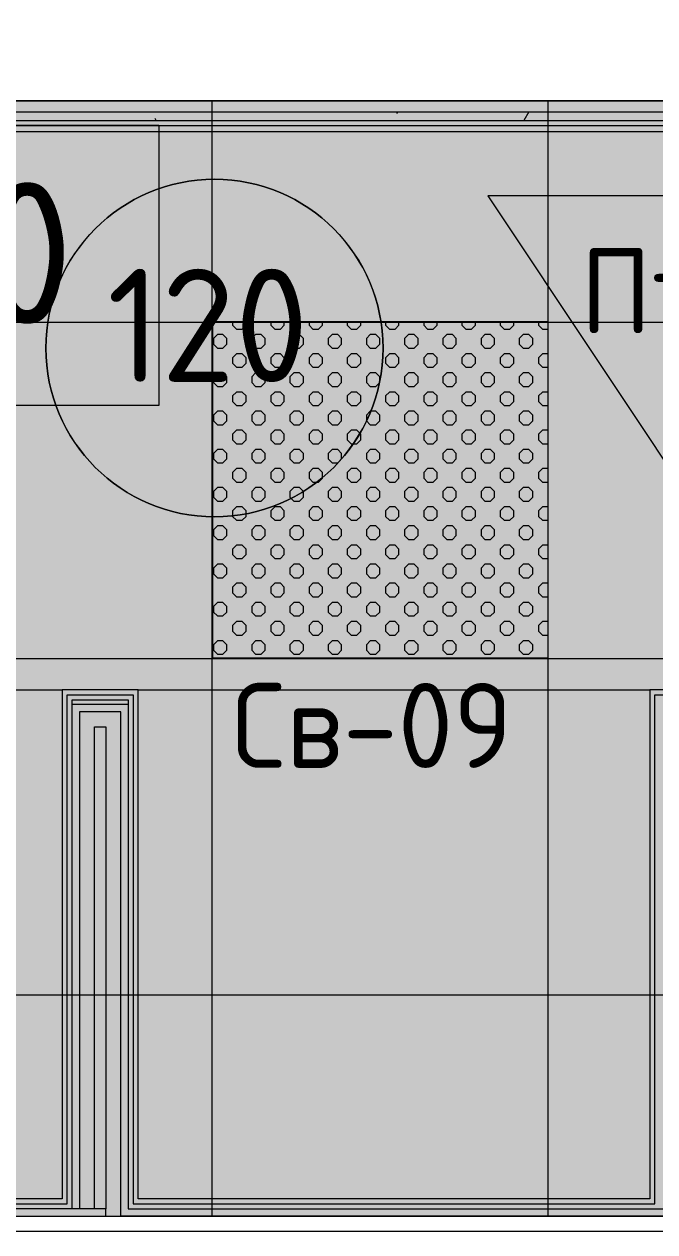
# Model space of a CAD drawing. Header units: millimetres. Extents: x -13069 to 207500, y -71366 to 56785.
# Drawn here: x 141057 to 142184, y 17334 to 19489 of the extents above; entities that cross this region are included whole.
import ezdxf

# ---------------------------------------------------------------- set-up
doc = ezdxf.new("R2010")
doc.units = ezdxf.units.MM
for name, color, linetype, true_color in [('PDF _зоны-номер помещения', 7, 'Continuous', 0xffffff), ('PDF _Ригели', 7, 'Continuous', 0x959595), ('PDF _светильники', 7, 'Continuous', 0xffffff)]:
    doc.layers.add(name, color=color, linetype=linetype, true_color=true_color)
for name, color, linetype in [('PDF _Подложка без мебели', 7, 'Continuous'), ('PDF _Потолки - марка', 7, 'Continuous'), ('PDF _Текст', 7, 'Continuous')]:
    doc.layers.add(name, color=color, linetype=linetype)
doc.layers.add('PDF _Потолки', color=7, linetype='Continuous', lineweight=5, true_color=0x535353)
doc.styles.add('PDF GOST Common', font='GOST_Common.ttf')

msp = doc.modelspace()

# ---------------------------------------------------------------- linework, layer by layer
at = {"layer": 'PDF _зоны-номер помещения', "color": 7, "lineweight": 13}
msp.add_lwpolyline([(141396.824, 19212.744, 0.41409264), (141095.622, 18911.541, 0.41409482), (141396.824, 18610.342, 0.41409148), (141698.02, 18911.541, 0.41408929)], format="xyb", close=True, dxfattribs=at)
at = {"layer": 'PDF _зоны-номер помещения', "color": 7, "lineweight": 0}
msp.add_circle((141396.837, 18911.504), 301.184, dxfattribs=at)
at = {"layer": 'PDF _Подложка без мебели', "lineweight": 18}
for points in [[(135486.622, 22410.943), (135410.621, 22410.943), (135486.622, 22410.943), (135486.622, 22470.941), (135410.621, 22470.941), (135486.622, 22470.941), (135486.622, 22410.943), (135486.622, 22080.941), (136789.421, 22080.941), (136789.421, 19352.841), (149722.02, 19352.841), (149722.02, 22147.842), (149690.422, 22147.842), (149690.519, 22119.644), (149838.92, 22119.644)], [(136789.421, 19352.841), (136789.421, 19332.842), (143299.522, 19332.842)], [(140089.72, 19332.842), (140089.72, 19297.842), (143282.023, 19297.842), (143282.023, 19332.842)], [(141723.521, 19332.842), (141721.824, 19329.943)], [(141958.122, 19332.842), (141949.424, 19317.843)], [(140085.722, 17384.341), (140089.72, 17384.341), (141133.525, 17384.341), (141133.525, 18292.843), (141251.524, 18292.843), (141251.524, 17384.341), (142183.525, 17384.341), (142183.525, 18292.843), (142301.524, 18292.843), (142301.524, 17384.341), (143282.023, 17384.341), (143284.52, 17384.341), (143299.522, 17384.341), (143299.522, 19315.341), (143284.52, 19315.341), (143272.52, 19315.341), (143272.52, 17384.341)], [(140089.72, 19317.843), (143282.023, 19317.843)], [(141292.82, 19317.843), (141291.02, 19320.941)], [(140089.72, 19308.843), (143282.023, 19308.843)], [(140085.722, 16467.843), (140085.722, 17225.341), (140085.722, 17384.341), (140085.722, 18282.842), (140085.722, 18301.843), (141124.522, 18301.843), (141124.522, 17393.344), (140089.72, 17393.344), (140089.72, 18282.842)], [(143282.023, 17375.341), (143282.023, 17393.344), (142310.52, 17393.344), (142310.52, 18301.843), (142174.522, 18301.843), (142174.522, 17393.344), (141260.52, 17393.344), (141260.52, 18301.843), (141124.522, 18301.843)], [(141260.52, 18301.843), (142174.522, 18301.843)], [(141142.521, 17375.341), (141142.521, 18283.843), (141242.521, 18283.843), (141242.521, 17375.341), (142252.525, 17375.341)], [(141242.521, 18275.341), (141142.521, 18275.341)], [(142232.524, 17375.341), (142232.524, 18243.841), (142252.525, 18243.841), (142252.525, 17375.341), (142252.525, 17362.341), (141229.521, 17362.341), (141229.521, 18262.341), (141155.522, 18262.341), (141155.522, 17375.341)], [(141182.524, 17375.341), (141182.524, 18235.342), (141202.525, 18235.342), (141202.525, 17375.341), (140085.722, 17375.341), (140089.72, 17376.544)], [(140085.722, 17362.341), (141202.525, 17362.341), (141202.525, 17375.341)], [(140085.722, 17335.342), (143299.522, 17335.342)]]:
    msp.add_lwpolyline(points, dxfattribs=at)
at = {"layer": 'PDF _Потолки', "color": 7, "lineweight": 13}
msp.add_lwpolyline([(140085.722, 19352.841), (140085.722, 17362.341), (143299.522, 17362.341), (143299.522, 19352.841)], close=True, dxfattribs=at)
for points in [[(141392.619, 17362.341), (141392.619, 19352.841)], [(141992.619, 17362.341), (141992.619, 19352.841)], [(140085.722, 18957.543), (143299.522, 18957.543)], [(140085.722, 18357.543), (143299.522, 18357.543)], [(140085.722, 17757.543), (143299.522, 17757.543)]]:
    msp.add_lwpolyline(points, dxfattribs=at)
at = {"layer": 'PDF _Потолки', "color": 254, "lineweight": 0, "true_color": 0xcae6ff, "transparency": 33554559}
msp.add_solid([(140085.722, 19352.841), (143299.522, 19352.841), (140085.722, 17362.341), (143299.522, 17362.341)], dxfattribs=at)
at = {"layer": 'PDF _Потолки - марка', "lineweight": 13}
msp.add_lwpolyline([(142685.124, 19182.943), (141885.124, 19182.943), (142285.124, 18582.943)], close=True, dxfattribs=at)
at = {"layer": 'PDF _Потолки - марка', "color": 7, "lineweight": 0, "true_color": 0xffffff, "transparency": 33554559}
msp.add_solid([(142685.221, 19182.943), (141885.221, 19182.943), (142285.221, 18582.943)], dxfattribs=at)
at = {"layer": 'PDF _Ригели', "lineweight": 18}
msp.add_lwpolyline([(139997.422, 18809.042), (139997.422, 19309.042), (141297.422, 19309.042), (141297.422, 18809.042)], close=True, dxfattribs=at)
at = {"layer": 'PDF _светильники', "color": 7, "lineweight": 13}
msp.add_lwpolyline([(141393.022, 18358.541), (141993.022, 18358.541), (141993.022, 18958.541), (141393.022, 18958.541)], close=True, dxfattribs=at)
at = {"layer": 'PDF _светильники', "lineweight": 20}
for points in [[(141429.124, 18958.541), (141429.124, 18952.542), (141436.222, 18945.443), (141446.22, 18945.443), (141453.324, 18952.542), (141453.324, 18958.541)], [(141497.422, 18958.541), (141497.422, 18952.542), (141504.521, 18945.443), (141514.524, 18945.443), (141521.519, 18952.542), (141521.519, 18958.541)], [(141565.721, 18958.541), (141565.721, 18952.542), (141572.819, 18945.443), (141582.823, 18945.443), (141589.823, 18952.542), (141589.823, 18958.541)], [(141634.019, 18958.541), (141634.019, 18952.542), (141641.02, 18945.443), (141651.023, 18945.443), (141658.122, 18952.542), (141658.122, 18958.541)], [(141702.323, 18958.541), (141702.323, 18952.542), (141709.324, 18945.443), (141719.322, 18945.443), (141726.42, 18952.542), (141726.42, 18958.541)], [(141770.524, 18958.541), (141770.524, 18952.542), (141777.623, 18945.443), (141787.62, 18945.443), (141794.725, 18952.542), (141794.725, 18958.541)], [(141838.822, 18958.541), (141838.822, 18952.542), (141845.921, 18945.443), (141855.925, 18945.443), (141863.023, 18952.542), (141863.023, 18958.541)], [(141907.121, 18958.541), (141907.121, 18952.542), (141914.219, 18945.443), (141924.223, 18945.443), (141931.321, 18952.542), (141931.321, 18958.541)], [(141975.419, 18958.541), (141975.419, 18952.542), (141982.524, 18945.443), (141992.521, 18945.443), (141993.022, 18946.041)], [(141993.022, 18900.741), (141992.521, 18901.342), (141982.524, 18901.342), (141975.419, 18894.241), (141975.419, 18884.243), (141982.524, 18877.142), (141992.521, 18877.142), (141993.022, 18877.743)], [(141993.022, 18832.443), (141992.521, 18833.041), (141982.524, 18833.041), (141975.419, 18825.942), (141975.419, 18815.942), (141982.524, 18808.941), (141992.521, 18808.941), (141993.022, 18809.442)], [(141993.022, 18764.242), (141992.521, 18764.743), (141982.524, 18764.743), (141975.419, 18757.742), (141975.419, 18747.741), (141982.524, 18740.643), (141992.521, 18740.643), (141993.022, 18741.143)], [(141993.022, 18695.941), (141992.521, 18696.441), (141982.524, 18696.441), (141975.419, 18689.443), (141975.419, 18679.443), (141982.524, 18672.341), (141992.521, 18672.341), (141993.022, 18672.943)], [(141993.022, 18627.642), (141992.521, 18628.243), (141982.524, 18628.243), (141975.419, 18621.142), (141975.419, 18611.141), (141982.524, 18604.043), (141992.521, 18604.043), (141993.022, 18604.641)], [(141993.022, 18559.341), (141992.521, 18559.942), (141982.524, 18559.942), (141975.419, 18552.841), (141975.419, 18542.843), (141982.524, 18535.742), (141992.521, 18535.742), (141993.022, 18536.343)], [(141993.022, 18491.043), (141992.521, 18491.641), (141982.524, 18491.641), (141975.419, 18484.542), (141975.419, 18474.542), (141982.524, 18467.443), (141992.521, 18467.443), (141993.022, 18468.041)], [(141993.022, 18422.741), (141992.521, 18423.342), (141982.524, 18423.342), (141975.419, 18416.241), (141975.419, 18406.243), (141982.524, 18399.243), (141992.521, 18399.243), (141993.022, 18399.743)]]:
    msp.add_lwpolyline(points, dxfattribs=at)
for points in [[(141419.12, 18928.442), (141412.022, 18935.443), (141402.024, 18935.443), (141395.024, 18928.442), (141395.024, 18918.441), (141402.024, 18911.343), (141412.022, 18911.343), (141419.12, 18918.441)], [(141487.425, 18928.442), (141480.32, 18935.443), (141470.323, 18935.443), (141463.322, 18928.442), (141463.322, 18918.441), (141470.323, 18911.343), (141480.32, 18911.343), (141487.425, 18918.441)], [(141555.723, 18928.442), (141548.625, 18935.443), (141538.621, 18935.443), (141531.523, 18928.442), (141531.523, 18918.441), (141538.621, 18911.343), (141548.625, 18911.343), (141555.723, 18918.441)], [(141624.021, 18928.442), (141616.923, 18935.443), (141606.919, 18935.443), (141599.821, 18928.442), (141599.821, 18918.441), (141606.919, 18911.343), (141616.923, 18911.343), (141624.021, 18918.441)], [(141692.32, 18928.442), (141685.221, 18935.443), (141675.224, 18935.443), (141668.119, 18928.442), (141668.119, 18918.441), (141675.224, 18911.343), (141685.221, 18911.343), (141692.32, 18918.441)], [(141760.52, 18928.442), (141753.52, 18935.443), (141743.522, 18935.443), (141736.424, 18928.442), (141736.424, 18918.441), (141743.522, 18911.343), (141753.52, 18911.343), (141760.52, 18918.441)], [(141828.819, 18928.442), (141821.824, 18935.443), (141811.821, 18935.443), (141804.722, 18928.442), (141804.722, 18918.441), (141811.821, 18911.343), (141821.824, 18911.343), (141828.819, 18918.441)], [(141897.123, 18928.442), (141890.025, 18935.443), (141880.021, 18935.443), (141873.02, 18928.442), (141873.02, 18918.441), (141880.021, 18911.343), (141890.025, 18911.343), (141897.123, 18918.441)], [(141965.422, 18928.442), (141958.323, 18935.443), (141948.32, 18935.443), (141941.319, 18928.442), (141941.319, 18918.441), (141948.32, 18911.343), (141958.323, 18911.343), (141965.422, 18918.441)], [(141453.324, 18894.241), (141446.22, 18901.342), (141436.222, 18901.342), (141429.124, 18894.241), (141429.124, 18884.243), (141436.222, 18877.142), (141446.22, 18877.142), (141453.324, 18884.243)], [(141521.519, 18894.241), (141514.524, 18901.342), (141504.521, 18901.342), (141497.422, 18894.241), (141497.422, 18884.243), (141504.521, 18877.142), (141514.524, 18877.142), (141521.519, 18884.243)], [(141589.823, 18894.241), (141582.823, 18901.342), (141572.819, 18901.342), (141565.721, 18894.241), (141565.721, 18884.243), (141572.819, 18877.142), (141582.823, 18877.142), (141589.823, 18884.243)], [(141658.122, 18894.241), (141651.023, 18901.342), (141641.02, 18901.342), (141634.019, 18894.241), (141634.019, 18884.243), (141641.02, 18877.142), (141651.023, 18877.142), (141658.122, 18884.243)], [(141726.42, 18894.241), (141719.322, 18901.342), (141709.324, 18901.342), (141702.323, 18894.241), (141702.323, 18884.243), (141709.324, 18877.142), (141719.322, 18877.142), (141726.42, 18884.243)], [(141794.725, 18894.241), (141787.62, 18901.342), (141777.623, 18901.342), (141770.524, 18894.241), (141770.524, 18884.243), (141777.623, 18877.142), (141787.62, 18877.142), (141794.725, 18884.243)], [(141863.023, 18894.241), (141855.925, 18901.342), (141845.921, 18901.342), (141838.822, 18894.241), (141838.822, 18884.243), (141845.921, 18877.142), (141855.925, 18877.142), (141863.023, 18884.243)], [(141931.321, 18894.241), (141924.223, 18901.342), (141914.219, 18901.342), (141907.121, 18894.241), (141907.121, 18884.243), (141914.219, 18877.142), (141924.223, 18877.142), (141931.321, 18884.243)], [(141419.12, 18860.144), (141412.022, 18867.141), (141402.024, 18867.141), (141395.024, 18860.144), (141395.024, 18850.143), (141402.024, 18843.041), (141412.022, 18843.041), (141419.12, 18850.143)], [(141487.425, 18860.144), (141480.32, 18867.141), (141470.323, 18867.141), (141463.322, 18860.144), (141463.322, 18850.143), (141470.323, 18843.041), (141480.32, 18843.041), (141487.425, 18850.143)], [(141555.723, 18860.144), (141548.625, 18867.141), (141538.621, 18867.141), (141531.523, 18860.144), (141531.523, 18850.143), (141538.621, 18843.041), (141548.625, 18843.041), (141555.723, 18850.143)], [(141624.021, 18860.144), (141616.923, 18867.141), (141606.919, 18867.141), (141599.821, 18860.144), (141599.821, 18850.143), (141606.919, 18843.041), (141616.923, 18843.041), (141624.021, 18850.143)], [(141692.32, 18860.144), (141685.221, 18867.141), (141675.224, 18867.141), (141668.119, 18860.144), (141668.119, 18850.143), (141675.224, 18843.041), (141685.221, 18843.041), (141692.32, 18850.143)], [(141760.52, 18860.144), (141753.52, 18867.141), (141743.522, 18867.141), (141736.424, 18860.144), (141736.424, 18850.143), (141743.522, 18843.041), (141753.52, 18843.041), (141760.52, 18850.143)], [(141828.819, 18860.144), (141821.824, 18867.141), (141811.821, 18867.141), (141804.722, 18860.144), (141804.722, 18850.143), (141811.821, 18843.041), (141821.824, 18843.041), (141828.819, 18850.143)], [(141897.123, 18860.144), (141890.025, 18867.141), (141880.021, 18867.141), (141873.02, 18860.144), (141873.02, 18850.143), (141880.021, 18843.041), (141890.025, 18843.041), (141897.123, 18850.143)], [(141965.422, 18860.144), (141958.323, 18867.141), (141948.32, 18867.141), (141941.319, 18860.144), (141941.319, 18850.143), (141948.32, 18843.041), (141958.323, 18843.041), (141965.422, 18850.143)], [(141453.324, 18825.942), (141446.22, 18833.041), (141436.222, 18833.041), (141429.124, 18825.942), (141429.124, 18815.942), (141436.222, 18808.941), (141446.22, 18808.941), (141453.324, 18815.942)], [(141521.519, 18825.942), (141514.524, 18833.041), (141504.521, 18833.041), (141497.422, 18825.942), (141497.422, 18815.942), (141504.521, 18808.941), (141514.524, 18808.941), (141521.519, 18815.942)], [(141589.823, 18825.942), (141582.823, 18833.041), (141572.819, 18833.041), (141565.721, 18825.942), (141565.721, 18815.942), (141572.819, 18808.941), (141582.823, 18808.941), (141589.823, 18815.942)], [(141658.122, 18825.942), (141651.023, 18833.041), (141641.02, 18833.041), (141634.019, 18825.942), (141634.019, 18815.942), (141641.02, 18808.941), (141651.023, 18808.941), (141658.122, 18815.942)], [(141726.42, 18825.942), (141719.322, 18833.041), (141709.324, 18833.041), (141702.323, 18825.942), (141702.323, 18815.942), (141709.324, 18808.941), (141719.322, 18808.941), (141726.42, 18815.942)], [(141794.725, 18825.942), (141787.62, 18833.041), (141777.623, 18833.041), (141770.524, 18825.942), (141770.524, 18815.942), (141777.623, 18808.941), (141787.62, 18808.941), (141794.725, 18815.942)], [(141863.023, 18825.942), (141855.925, 18833.041), (141845.921, 18833.041), (141838.822, 18825.942), (141838.822, 18815.942), (141845.921, 18808.941), (141855.925, 18808.941), (141863.023, 18815.942)], [(141931.321, 18825.942), (141924.223, 18833.041), (141914.219, 18833.041), (141907.121, 18825.942), (141907.121, 18815.942), (141914.219, 18808.941), (141924.223, 18808.941), (141931.321, 18815.942)], [(141419.12, 18791.842), (141412.022, 18798.944), (141402.024, 18798.944), (141395.024, 18791.842), (141395.024, 18781.842), (141402.024, 18774.743), (141412.022, 18774.743), (141419.12, 18781.842)], [(141487.425, 18791.842), (141480.32, 18798.944), (141470.323, 18798.944), (141463.322, 18791.842), (141463.322, 18781.842), (141470.323, 18774.743), (141480.32, 18774.743), (141487.425, 18781.842)], [(141555.723, 18791.842), (141548.625, 18798.944), (141538.621, 18798.944), (141531.523, 18791.842), (141531.523, 18781.842), (141538.621, 18774.743), (141548.625, 18774.743), (141555.723, 18781.842)], [(141624.021, 18791.842), (141616.923, 18798.944), (141606.919, 18798.944), (141599.821, 18791.842), (141599.821, 18781.842), (141606.919, 18774.743), (141616.923, 18774.743), (141624.021, 18781.842)], [(141692.32, 18791.842), (141685.221, 18798.944), (141675.224, 18798.944), (141668.119, 18791.842), (141668.119, 18781.842), (141675.224, 18774.743), (141685.221, 18774.743), (141692.32, 18781.842)], [(141760.52, 18791.842), (141753.52, 18798.944), (141743.522, 18798.944), (141736.424, 18791.842), (141736.424, 18781.842), (141743.522, 18774.743), (141753.52, 18774.743), (141760.52, 18781.842)], [(141828.819, 18791.842), (141821.824, 18798.944), (141811.821, 18798.944), (141804.722, 18791.842), (141804.722, 18781.842), (141811.821, 18774.743), (141821.824, 18774.743), (141828.819, 18781.842)], [(141897.123, 18791.842), (141890.025, 18798.944), (141880.021, 18798.944), (141873.02, 18791.842), (141873.02, 18781.842), (141880.021, 18774.743), (141890.025, 18774.743), (141897.123, 18781.842)], [(141965.422, 18791.842), (141958.323, 18798.944), (141948.32, 18798.944), (141941.319, 18791.842), (141941.319, 18781.842), (141948.32, 18774.743), (141958.323, 18774.743), (141965.422, 18781.842)], [(141453.324, 18757.742), (141446.22, 18764.743), (141436.222, 18764.743), (141429.124, 18757.742), (141429.124, 18747.741), (141436.222, 18740.643), (141446.22, 18740.643), (141453.324, 18747.741)], [(141521.519, 18757.742), (141514.524, 18764.743), (141504.521, 18764.743), (141497.422, 18757.742), (141497.422, 18747.741), (141504.521, 18740.643), (141514.524, 18740.643), (141521.519, 18747.741)], [(141589.823, 18757.742), (141582.823, 18764.743), (141572.819, 18764.743), (141565.721, 18757.742), (141565.721, 18747.741), (141572.819, 18740.643), (141582.823, 18740.643), (141589.823, 18747.741)], [(141658.122, 18757.742), (141651.023, 18764.743), (141641.02, 18764.743), (141634.019, 18757.742), (141634.019, 18747.741), (141641.02, 18740.643), (141651.023, 18740.643), (141658.122, 18747.741)], [(141726.42, 18757.742), (141719.322, 18764.743), (141709.324, 18764.743), (141702.323, 18757.742), (141702.323, 18747.741), (141709.324, 18740.643), (141719.322, 18740.643), (141726.42, 18747.741)], [(141794.725, 18757.742), (141787.62, 18764.743), (141777.623, 18764.743), (141770.524, 18757.742), (141770.524, 18747.741), (141777.623, 18740.643), (141787.62, 18740.643), (141794.725, 18747.741)], [(141863.023, 18757.742), (141855.925, 18764.743), (141845.921, 18764.743), (141838.822, 18757.742), (141838.822, 18747.741), (141845.921, 18740.643), (141855.925, 18740.643), (141863.023, 18747.741)], [(141931.321, 18757.742), (141924.223, 18764.743), (141914.219, 18764.743), (141907.121, 18757.742), (141907.121, 18747.741), (141914.219, 18740.643), (141924.223, 18740.643), (141931.321, 18747.741)], [(141419.12, 18723.541), (141412.022, 18730.642), (141402.024, 18730.642), (141395.024, 18723.541), (141395.024, 18713.543), (141402.024, 18706.442), (141412.022, 18706.442), (141419.12, 18713.543)], [(141487.425, 18723.541), (141480.32, 18730.642), (141470.323, 18730.642), (141463.322, 18723.541), (141463.322, 18713.543), (141470.323, 18706.442), (141480.32, 18706.442), (141487.425, 18713.543)], [(141555.723, 18723.541), (141548.625, 18730.642), (141538.621, 18730.642), (141531.523, 18723.541), (141531.523, 18713.543), (141538.621, 18706.442), (141548.625, 18706.442), (141555.723, 18713.543)], [(141624.021, 18723.541), (141616.923, 18730.642), (141606.919, 18730.642), (141599.821, 18723.541), (141599.821, 18713.543), (141606.919, 18706.442), (141616.923, 18706.442), (141624.021, 18713.543)], [(141692.32, 18723.541), (141685.221, 18730.642), (141675.224, 18730.642), (141668.119, 18723.541), (141668.119, 18713.543), (141675.224, 18706.442), (141685.221, 18706.442), (141692.32, 18713.543)], [(141760.52, 18723.541), (141753.52, 18730.642), (141743.522, 18730.642), (141736.424, 18723.541), (141736.424, 18713.543), (141743.522, 18706.442), (141753.52, 18706.442), (141760.52, 18713.543)], [(141828.819, 18723.541), (141821.824, 18730.642), (141811.821, 18730.642), (141804.722, 18723.541), (141804.722, 18713.543), (141811.821, 18706.442), (141821.824, 18706.442), (141828.819, 18713.543)], [(141897.123, 18723.541), (141890.025, 18730.642), (141880.021, 18730.642), (141873.02, 18723.541), (141873.02, 18713.543), (141880.021, 18706.442), (141890.025, 18706.442), (141897.123, 18713.543)], [(141965.422, 18723.541), (141958.323, 18730.642), (141948.32, 18730.642), (141941.319, 18723.541), (141941.319, 18713.543), (141948.32, 18706.442), (141958.323, 18706.442), (141965.422, 18713.543)], [(141453.324, 18689.443), (141446.22, 18696.441), (141436.222, 18696.441), (141429.124, 18689.443), (141429.124, 18679.443), (141436.222, 18672.341), (141446.22, 18672.341), (141453.324, 18679.443)], [(141521.519, 18689.443), (141514.524, 18696.441), (141504.521, 18696.441), (141497.422, 18689.443), (141497.422, 18679.443), (141504.521, 18672.341), (141514.524, 18672.341), (141521.519, 18679.443)], [(141589.823, 18689.443), (141582.823, 18696.441), (141572.819, 18696.441), (141565.721, 18689.443), (141565.721, 18679.443), (141572.819, 18672.341), (141582.823, 18672.341), (141589.823, 18679.443)], [(141658.122, 18689.443), (141651.023, 18696.441), (141641.02, 18696.441), (141634.019, 18689.443), (141634.019, 18679.443), (141641.02, 18672.341), (141651.023, 18672.341), (141658.122, 18679.443)], [(141726.42, 18689.443), (141719.322, 18696.441), (141709.324, 18696.441), (141702.323, 18689.443), (141702.323, 18679.443), (141709.324, 18672.341), (141719.322, 18672.341), (141726.42, 18679.443)], [(141794.725, 18689.443), (141787.62, 18696.441), (141777.623, 18696.441), (141770.524, 18689.443), (141770.524, 18679.443), (141777.623, 18672.341), (141787.62, 18672.341), (141794.725, 18679.443)], [(141863.023, 18689.443), (141855.925, 18696.441), (141845.921, 18696.441), (141838.822, 18689.443), (141838.822, 18679.443), (141845.921, 18672.341), (141855.925, 18672.341), (141863.023, 18679.443)], [(141931.321, 18689.443), (141924.223, 18696.441), (141914.219, 18696.441), (141907.121, 18689.443), (141907.121, 18679.443), (141914.219, 18672.341), (141924.223, 18672.341), (141931.321, 18679.443)], [(141419.12, 18655.242), (141412.022, 18662.341), (141402.024, 18662.341), (141395.024, 18655.242), (141395.024, 18645.242), (141402.024, 18638.241), (141412.022, 18638.241), (141419.12, 18645.242)], [(141487.425, 18655.242), (141480.32, 18662.341), (141470.323, 18662.341), (141463.322, 18655.242), (141463.322, 18645.242), (141470.323, 18638.241), (141480.32, 18638.241), (141487.425, 18645.242)], [(141555.723, 18655.242), (141548.625, 18662.341), (141538.621, 18662.341), (141531.523, 18655.242), (141531.523, 18645.242), (141538.621, 18638.241), (141548.625, 18638.241), (141555.723, 18645.242)], [(141624.021, 18655.242), (141616.923, 18662.341), (141606.919, 18662.341), (141599.821, 18655.242), (141599.821, 18645.242), (141606.919, 18638.241), (141616.923, 18638.241), (141624.021, 18645.242)], [(141692.32, 18655.242), (141685.221, 18662.341), (141675.224, 18662.341), (141668.119, 18655.242), (141668.119, 18645.242), (141675.224, 18638.241), (141685.221, 18638.241), (141692.32, 18645.242)], [(141760.52, 18655.242), (141753.52, 18662.341), (141743.522, 18662.341), (141736.424, 18655.242), (141736.424, 18645.242), (141743.522, 18638.241), (141753.52, 18638.241), (141760.52, 18645.242)], [(141828.819, 18655.242), (141821.824, 18662.341), (141811.821, 18662.341), (141804.722, 18655.242), (141804.722, 18645.242), (141811.821, 18638.241), (141821.824, 18638.241), (141828.819, 18645.242)], [(141897.123, 18655.242), (141890.025, 18662.341), (141880.021, 18662.341), (141873.02, 18655.242), (141873.02, 18645.242), (141880.021, 18638.241), (141890.025, 18638.241), (141897.123, 18645.242)], [(141965.422, 18655.242), (141958.323, 18662.341), (141948.32, 18662.341), (141941.319, 18655.242), (141941.319, 18645.242), (141948.32, 18638.241), (141958.323, 18638.241), (141965.422, 18645.242)], [(141453.324, 18621.142), (141446.22, 18628.243), (141436.222, 18628.243), (141429.124, 18621.142), (141429.124, 18611.141), (141436.222, 18604.043), (141446.22, 18604.043), (141453.324, 18611.141)], [(141521.519, 18621.142), (141514.524, 18628.243), (141504.521, 18628.243), (141497.422, 18621.142), (141497.422, 18611.141), (141504.521, 18604.043), (141514.524, 18604.043), (141521.519, 18611.141)], [(141589.823, 18621.142), (141582.823, 18628.243), (141572.819, 18628.243), (141565.721, 18621.142), (141565.721, 18611.141), (141572.819, 18604.043), (141582.823, 18604.043), (141589.823, 18611.141)], [(141658.122, 18621.142), (141651.023, 18628.243), (141641.02, 18628.243), (141634.019, 18621.142), (141634.019, 18611.141), (141641.02, 18604.043), (141651.023, 18604.043), (141658.122, 18611.141)], [(141726.42, 18621.142), (141719.322, 18628.243), (141709.324, 18628.243), (141702.323, 18621.142), (141702.323, 18611.141), (141709.324, 18604.043), (141719.322, 18604.043), (141726.42, 18611.141)], [(141794.725, 18621.142), (141787.62, 18628.243), (141777.623, 18628.243), (141770.524, 18621.142), (141770.524, 18611.141), (141777.623, 18604.043), (141787.62, 18604.043), (141794.725, 18611.141)], [(141863.023, 18621.142), (141855.925, 18628.243), (141845.921, 18628.243), (141838.822, 18621.142), (141838.822, 18611.141), (141845.921, 18604.043), (141855.925, 18604.043), (141863.023, 18611.141)], [(141931.321, 18621.142), (141924.223, 18628.243), (141914.219, 18628.243), (141907.121, 18621.142), (141907.121, 18611.141), (141914.219, 18604.043), (141924.223, 18604.043), (141931.321, 18611.141)], [(141419.12, 18586.941), (141412.022, 18594.042), (141402.024, 18594.042), (141395.024, 18586.941), (141395.024, 18576.943), (141402.024, 18569.943), (141412.022, 18569.943), (141419.12, 18576.943)], [(141487.425, 18586.941), (141480.32, 18594.042), (141470.323, 18594.042), (141463.322, 18586.941), (141463.322, 18576.943), (141470.323, 18569.943), (141480.32, 18569.943), (141487.425, 18576.943)], [(141555.723, 18586.941), (141548.625, 18594.042), (141538.621, 18594.042), (141531.523, 18586.941), (141531.523, 18576.943), (141538.621, 18569.943), (141548.625, 18569.943), (141555.723, 18576.943)], [(141624.021, 18586.941), (141616.923, 18594.042), (141606.919, 18594.042), (141599.821, 18586.941), (141599.821, 18576.943), (141606.919, 18569.943), (141616.923, 18569.943), (141624.021, 18576.943)], [(141692.32, 18586.941), (141685.221, 18594.042), (141675.224, 18594.042), (141668.119, 18586.941), (141668.119, 18576.943), (141675.224, 18569.943), (141685.221, 18569.943), (141692.32, 18576.943)], [(141760.52, 18586.941), (141753.52, 18594.042), (141743.522, 18594.042), (141736.424, 18586.941), (141736.424, 18576.943), (141743.522, 18569.943), (141753.52, 18569.943), (141760.52, 18576.943)], [(141828.819, 18586.941), (141821.824, 18594.042), (141811.821, 18594.042), (141804.722, 18586.941), (141804.722, 18576.943), (141811.821, 18569.943), (141821.824, 18569.943), (141828.819, 18576.943)], [(141897.123, 18586.941), (141890.025, 18594.042), (141880.021, 18594.042), (141873.02, 18586.941), (141873.02, 18576.943), (141880.021, 18569.943), (141890.025, 18569.943), (141897.123, 18576.943)], [(141965.422, 18586.941), (141958.323, 18594.042), (141948.32, 18594.042), (141941.319, 18586.941), (141941.319, 18576.943), (141948.32, 18569.943), (141958.323, 18569.943), (141965.422, 18576.943)], [(141453.324, 18552.841), (141446.22, 18559.942), (141436.222, 18559.942), (141429.124, 18552.841), (141429.124, 18542.843), (141436.222, 18535.742), (141446.22, 18535.742), (141453.324, 18542.843)], [(141521.519, 18552.841), (141514.524, 18559.942), (141504.521, 18559.942), (141497.422, 18552.841), (141497.422, 18542.843), (141504.521, 18535.742), (141514.524, 18535.742), (141521.519, 18542.843)], [(141589.823, 18552.841), (141582.823, 18559.942), (141572.819, 18559.942), (141565.721, 18552.841), (141565.721, 18542.843), (141572.819, 18535.742), (141582.823, 18535.742), (141589.823, 18542.843)], [(141658.122, 18552.841), (141651.023, 18559.942), (141641.02, 18559.942), (141634.019, 18552.841), (141634.019, 18542.843), (141641.02, 18535.742), (141651.023, 18535.742), (141658.122, 18542.843)], [(141726.42, 18552.841), (141719.322, 18559.942), (141709.324, 18559.942), (141702.323, 18552.841), (141702.323, 18542.843), (141709.324, 18535.742), (141719.322, 18535.742), (141726.42, 18542.843)], [(141794.725, 18552.841), (141787.62, 18559.942), (141777.623, 18559.942), (141770.524, 18552.841), (141770.524, 18542.843), (141777.623, 18535.742), (141787.62, 18535.742), (141794.725, 18542.843)], [(141863.023, 18552.841), (141855.925, 18559.942), (141845.921, 18559.942), (141838.822, 18552.841), (141838.822, 18542.843), (141845.921, 18535.742), (141855.925, 18535.742), (141863.023, 18542.843)], [(141931.321, 18552.841), (141924.223, 18559.942), (141914.219, 18559.942), (141907.121, 18552.841), (141907.121, 18542.843), (141914.219, 18535.742), (141924.223, 18535.742), (141931.321, 18542.843)], [(141419.12, 18518.743), (141412.022, 18525.741), (141402.024, 18525.741), (141395.024, 18518.743), (141395.024, 18508.743), (141402.024, 18501.641), (141412.022, 18501.641), (141419.12, 18508.743)], [(141487.425, 18518.743), (141480.32, 18525.741), (141470.323, 18525.741), (141463.322, 18518.743), (141463.322, 18508.743), (141470.323, 18501.641), (141480.32, 18501.641), (141487.425, 18508.743)], [(141555.723, 18518.743), (141548.625, 18525.741), (141538.621, 18525.741), (141531.523, 18518.743), (141531.523, 18508.743), (141538.621, 18501.641), (141548.625, 18501.641), (141555.723, 18508.743)], [(141624.021, 18518.743), (141616.923, 18525.741), (141606.919, 18525.741), (141599.821, 18518.743), (141599.821, 18508.743), (141606.919, 18501.641), (141616.923, 18501.641), (141624.021, 18508.743)], [(141692.32, 18518.743), (141685.221, 18525.741), (141675.224, 18525.741), (141668.119, 18518.743), (141668.119, 18508.743), (141675.224, 18501.641), (141685.221, 18501.641), (141692.32, 18508.743)], [(141760.52, 18518.743), (141753.52, 18525.741), (141743.522, 18525.741), (141736.424, 18518.743), (141736.424, 18508.743), (141743.522, 18501.641), (141753.52, 18501.641), (141760.52, 18508.743)], [(141828.819, 18518.743), (141821.824, 18525.741), (141811.821, 18525.741), (141804.722, 18518.743), (141804.722, 18508.743), (141811.821, 18501.641), (141821.824, 18501.641), (141828.819, 18508.743)], [(141897.123, 18518.743), (141890.025, 18525.741), (141880.021, 18525.741), (141873.02, 18518.743), (141873.02, 18508.743), (141880.021, 18501.641), (141890.025, 18501.641), (141897.123, 18508.743)], [(141965.422, 18518.743), (141958.323, 18525.741), (141948.32, 18525.741), (141941.319, 18518.743), (141941.319, 18508.743), (141948.32, 18501.641), (141958.323, 18501.641), (141965.422, 18508.743)], [(141453.324, 18484.542), (141446.22, 18491.641), (141436.222, 18491.641), (141429.124, 18484.542), (141429.124, 18474.542), (141436.222, 18467.443), (141446.22, 18467.443), (141453.324, 18474.542)], [(141521.519, 18484.542), (141514.524, 18491.641), (141504.521, 18491.641), (141497.422, 18484.542), (141497.422, 18474.542), (141504.521, 18467.443), (141514.524, 18467.443), (141521.519, 18474.542)], [(141589.823, 18484.542), (141582.823, 18491.641), (141572.819, 18491.641), (141565.721, 18484.542), (141565.721, 18474.542), (141572.819, 18467.443), (141582.823, 18467.443), (141589.823, 18474.542)], [(141658.122, 18484.542), (141651.023, 18491.641), (141641.02, 18491.641), (141634.019, 18484.542), (141634.019, 18474.542), (141641.02, 18467.443), (141651.023, 18467.443), (141658.122, 18474.542)], [(141726.42, 18484.542), (141719.322, 18491.641), (141709.324, 18491.641), (141702.323, 18484.542), (141702.323, 18474.542), (141709.324, 18467.443), (141719.322, 18467.443), (141726.42, 18474.542)], [(141794.725, 18484.542), (141787.62, 18491.641), (141777.623, 18491.641), (141770.524, 18484.542), (141770.524, 18474.542), (141777.623, 18467.443), (141787.62, 18467.443), (141794.725, 18474.542)], [(141863.023, 18484.542), (141855.925, 18491.641), (141845.921, 18491.641), (141838.822, 18484.542), (141838.822, 18474.542), (141845.921, 18467.443), (141855.925, 18467.443), (141863.023, 18474.542)], [(141931.321, 18484.542), (141924.223, 18491.641), (141914.219, 18491.641), (141907.121, 18484.542), (141907.121, 18474.542), (141914.219, 18467.443), (141924.223, 18467.443), (141931.321, 18474.542)], [(141419.12, 18450.442), (141412.022, 18457.443), (141402.024, 18457.443), (141395.024, 18450.442), (141395.024, 18440.441), (141402.024, 18433.343), (141412.022, 18433.343), (141419.12, 18440.441)], [(141487.425, 18450.442), (141480.32, 18457.443), (141470.323, 18457.443), (141463.322, 18450.442), (141463.322, 18440.441), (141470.323, 18433.343), (141480.32, 18433.343), (141487.425, 18440.441)], [(141555.723, 18450.442), (141548.625, 18457.443), (141538.621, 18457.443), (141531.523, 18450.442), (141531.523, 18440.441), (141538.621, 18433.343), (141548.625, 18433.343), (141555.723, 18440.441)], [(141624.021, 18450.442), (141616.923, 18457.443), (141606.919, 18457.443), (141599.821, 18450.442), (141599.821, 18440.441), (141606.919, 18433.343), (141616.923, 18433.343), (141624.021, 18440.441)], [(141692.32, 18450.442), (141685.221, 18457.443), (141675.224, 18457.443), (141668.119, 18450.442), (141668.119, 18440.441), (141675.224, 18433.343), (141685.221, 18433.343), (141692.32, 18440.441)], [(141760.52, 18450.442), (141753.52, 18457.443), (141743.522, 18457.443), (141736.424, 18450.442), (141736.424, 18440.441), (141743.522, 18433.343), (141753.52, 18433.343), (141760.52, 18440.441)], [(141828.819, 18450.442), (141821.824, 18457.443), (141811.821, 18457.443), (141804.722, 18450.442), (141804.722, 18440.441), (141811.821, 18433.343), (141821.824, 18433.343), (141828.819, 18440.441)], [(141897.123, 18450.442), (141890.025, 18457.443), (141880.021, 18457.443), (141873.02, 18450.442), (141873.02, 18440.441), (141880.021, 18433.343), (141890.025, 18433.343), (141897.123, 18440.441)], [(141965.422, 18450.442), (141958.323, 18457.443), (141948.32, 18457.443), (141941.319, 18450.442), (141941.319, 18440.441), (141948.32, 18433.343), (141958.323, 18433.343), (141965.422, 18440.441)], [(141453.324, 18416.241), (141446.22, 18423.342), (141436.222, 18423.342), (141429.124, 18416.241), (141429.124, 18406.243), (141436.222, 18399.243), (141446.22, 18399.243), (141453.324, 18406.243)], [(141521.519, 18416.241), (141514.524, 18423.342), (141504.521, 18423.342), (141497.422, 18416.241), (141497.422, 18406.243), (141504.521, 18399.243), (141514.524, 18399.243), (141521.519, 18406.243)], [(141589.823, 18416.241), (141582.823, 18423.342), (141572.819, 18423.342), (141565.721, 18416.241), (141565.721, 18406.243), (141572.819, 18399.243), (141582.823, 18399.243), (141589.823, 18406.243)], [(141658.122, 18416.241), (141651.023, 18423.342), (141641.02, 18423.342), (141634.019, 18416.241), (141634.019, 18406.243), (141641.02, 18399.243), (141651.023, 18399.243), (141658.122, 18406.243)], [(141726.42, 18416.241), (141719.322, 18423.342), (141709.324, 18423.342), (141702.323, 18416.241), (141702.323, 18406.243), (141709.324, 18399.243), (141719.322, 18399.243), (141726.42, 18406.243)], [(141794.725, 18416.241), (141787.62, 18423.342), (141777.623, 18423.342), (141770.524, 18416.241), (141770.524, 18406.243), (141777.623, 18399.243), (141787.62, 18399.243), (141794.725, 18406.243)], [(141863.023, 18416.241), (141855.925, 18423.342), (141845.921, 18423.342), (141838.822, 18416.241), (141838.822, 18406.243), (141845.921, 18399.243), (141855.925, 18399.243), (141863.023, 18406.243)], [(141931.321, 18416.241), (141924.223, 18423.342), (141914.219, 18423.342), (141907.121, 18416.241), (141907.121, 18406.243), (141914.219, 18399.243), (141924.223, 18399.243), (141931.321, 18406.243)], [(141419.12, 18382.144), (141412.022, 18389.242), (141402.024, 18389.242), (141395.024, 18382.144), (141395.024, 18372.143), (141402.024, 18365.042), (141412.022, 18365.042), (141419.12, 18372.143)], [(141487.425, 18382.144), (141480.32, 18389.242), (141470.323, 18389.242), (141463.322, 18382.144), (141463.322, 18372.143), (141470.323, 18365.042), (141480.32, 18365.042), (141487.425, 18372.143)], [(141555.723, 18382.144), (141548.625, 18389.242), (141538.621, 18389.242), (141531.523, 18382.144), (141531.523, 18372.143), (141538.621, 18365.042), (141548.625, 18365.042), (141555.723, 18372.143)], [(141624.021, 18382.144), (141616.923, 18389.242), (141606.919, 18389.242), (141599.821, 18382.144), (141599.821, 18372.143), (141606.919, 18365.042), (141616.923, 18365.042), (141624.021, 18372.143)], [(141692.32, 18382.144), (141685.221, 18389.242), (141675.224, 18389.242), (141668.119, 18382.144), (141668.119, 18372.143), (141675.224, 18365.042), (141685.221, 18365.042), (141692.32, 18372.143)], [(141760.52, 18382.144), (141753.52, 18389.242), (141743.522, 18389.242), (141736.424, 18382.144), (141736.424, 18372.143), (141743.522, 18365.042), (141753.52, 18365.042), (141760.52, 18372.143)], [(141828.819, 18382.144), (141821.824, 18389.242), (141811.821, 18389.242), (141804.722, 18382.144), (141804.722, 18372.143), (141811.821, 18365.042), (141821.824, 18365.042), (141828.819, 18372.143)], [(141897.123, 18382.144), (141890.025, 18389.242), (141880.021, 18389.242), (141873.02, 18382.144), (141873.02, 18372.143), (141880.021, 18365.042), (141890.025, 18365.042), (141897.123, 18372.143)], [(141965.422, 18382.144), (141958.323, 18389.242), (141948.32, 18389.242), (141941.319, 18382.144), (141941.319, 18372.143), (141948.32, 18365.042), (141958.323, 18365.042), (141965.422, 18372.143)]]:
    msp.add_lwpolyline(points, close=True, dxfattribs=at)
at = {"layer": 'PDF _светильники', "color": 53, "lineweight": 0, "true_color": 0xf7e046, "transparency": 33554559}
msp.add_solid([(141393.022, 18358.541), (141993.022, 18358.541), (141393.022, 18958.541), (141993.022, 18958.541)], dxfattribs=at)

# ---------------------------------------------------------------- texts
at = {"layer": 'PDF _Текст', "color": 252, "true_color": 0x959595, "insert": (140218.62, 19051.602), "char_height": 252.5097, "attachment_point": 4, "style": 'PDF GOST Common'}
msp.add_mtext('+2,550', dxfattribs=at)
at = {"layer": 'PDF _Текст', "attachment_point": 4, "style": 'PDF GOST Common'}
for s, insert, char_height in [('Пт-8', (142050.242, 19013.404), 151.5063), ('120', (141204.986, 18951.89), 202.0083), ('Св-09', (141427.939, 18238.002), 151.5063)]:
    msp.add_mtext(s, dxfattribs=dict(at, insert=insert, char_height=char_height))

doc.saveas('drawing.dxf')
